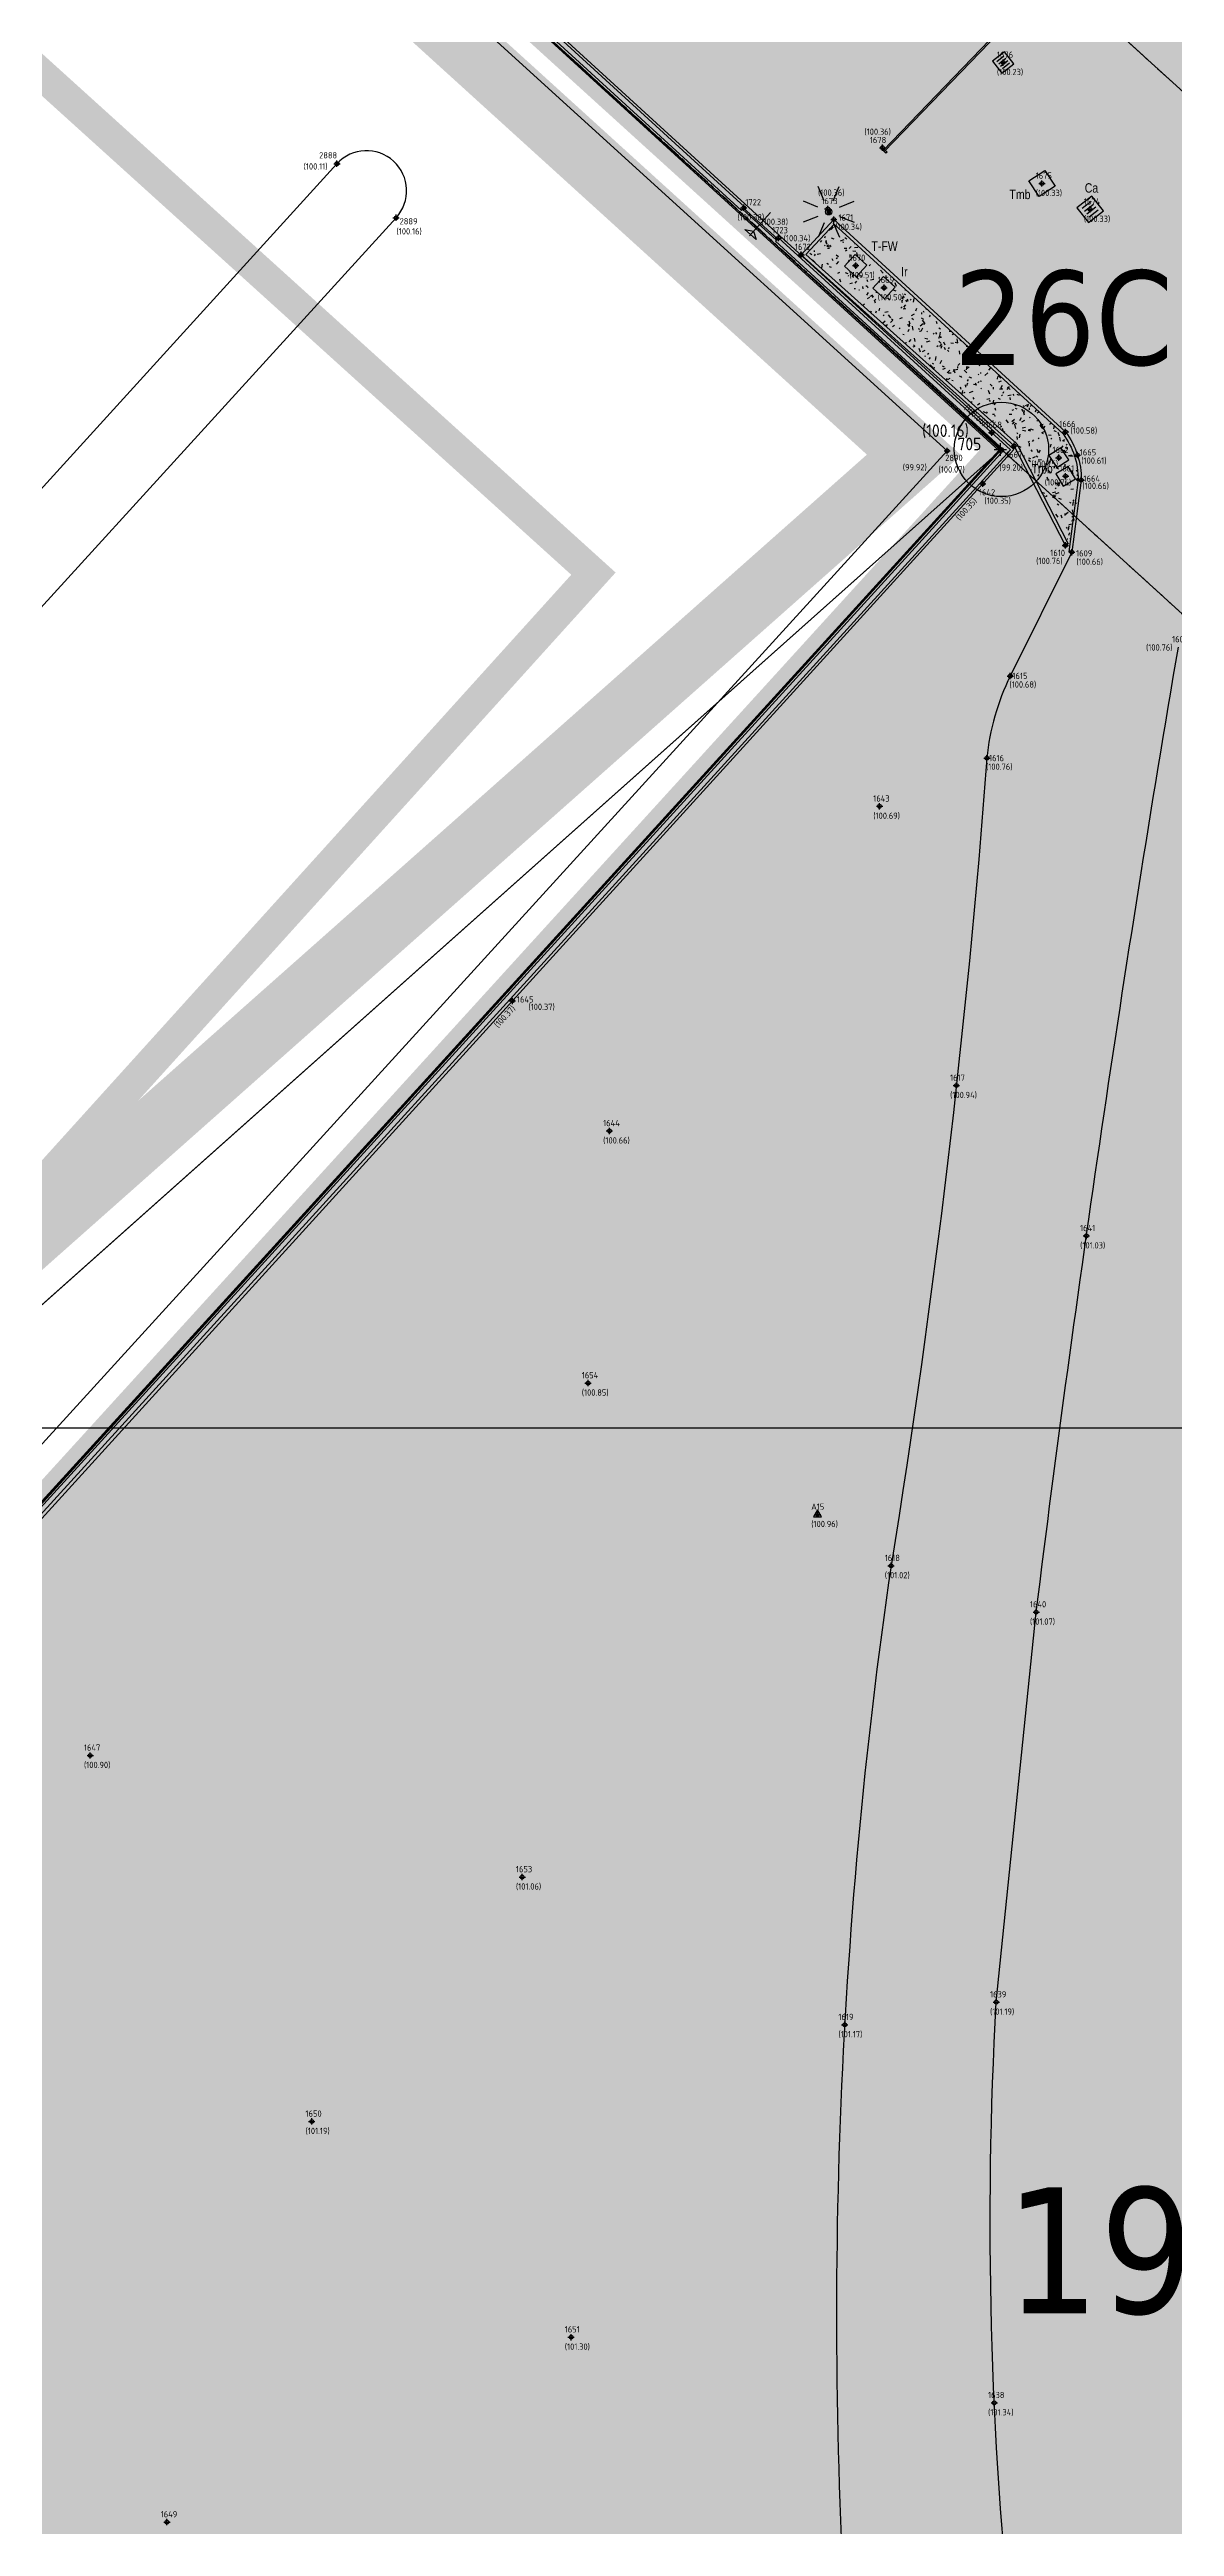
# Model space of a CAD drawing. Extents: x 9555 to 11275, y -8412 to -6382.
# Drawn here: x 10165.4 to 10201.2, y -8019.2 to -7940.5 of the extents above; entities that cross this region are included whole.
import ezdxf
from ezdxf.enums import TextEntityAlignment as Align

# ---------------------------------------------------------------- set-up
doc = ezdxf.new("R2010")
doc.units = 0
doc.header["$MEASUREMENT"] = 0
doc.header["$XCLIPFRAME"] = 2
doc.header["$PDMODE"] = 33
doc.header["$PDSIZE"] = 0.12
for name, pattern in [('DASHEDX2', [1.5, 1, -0.5]), ('PHANTOM2', [1.25, 0.625, -0.125, 0.125, -0.125, 0.125, -0.125]), ('TRATTEGGIATA', [0.75, 0.5, -0.25])]:
    doc.linetypes.add(name, pattern=pattern)
doc.layers.get('0').update_dxf_attribs({"color": 53, "lineweight": 50})
for name, color, linetype in [('01_PROG', 7, 'Continuous'), ('02_CAT', 7, 'Continuous'), ('Conf Lotti-Retino', 253, 'Continuous'), ('Conf Lotti_xLIMITE Comparto', 30, 'DASHEDX2'), ('Conf-N', 7, 'Continuous'), ('Conf-P', 2, 'Continuous'), ('Fgl-Cat_Txt-DivisioneAllegati', 161, 'DASHEDX2'), ('GEI-Nome_P', 6, 'Continuous'), ('GEI-Punti', 7, 'Continuous'), ('Gei-Punti_3D', 3, 'Continuous'), ('GEI-Quote_P', 3, 'Continuous'), ('GEI-Simboli', 6, 'Continuous'), ('Immagine', 181, 'Continuous'), ('Ril-Aiuola', 4, 'Continuous'), ('Ril-Aiuola_Retino', 85, 'Continuous'), ('Ril-Muro', 6, 'Continuous'), ('Ril-Palo_Lampione', 20, 'Continuous'), ('Ril-Recinzione_Metallica', 4, 'Continuous'), ('Ril-Strada', 4, 'Continuous'), ('Ril-Strada_Sbarra', 6, 'Continuous'), ('Ril-Tomb_CADITOIA-Chiusino', 5, 'Continuous'), ('Ril-Tomb_Irrigazione', 5, 'Continuous'), ('Ril-Tomb_Telefono', 5, 'Continuous'), ('Ril-Tombino', 5, 'Continuous')]:
    doc.layers.add(name, color=color, linetype=linetype)
for name, color, linetype, lineweight in [('Conf Lotti', 2, 'PHANTOM2', 30), ('Fgl.957C_Estratto', 154, 'Continuous', 30), ('Fgl.957E_Estratto', 5, 'Continuous', 30), ('Fr02 Fgl. 957E', 150, 'Continuous', 30), ('x Area Rilievo', 1, 'Continuous', 15)]:
    doc.layers.add(name, color=color, linetype=linetype, lineweight=lineweight)
doc.layers.add('Gei-Nome_p(OFF)', color=251, linetype='Continuous', plot=False)
doc.styles.add('HELVLA', font='helvl', dxfattribs={"width": 0.8})
doc.styles.get("Standard").update_dxf_attribs({"font": 'isocp.shx'})
doc.styles.add('Tahoma', font='tahoma.ttf')
picture_1 = doc.add_image_def('image1.png', size_in_pixel=(3510, 4950))
picture_2 = doc.add_image_def('image2.png', size_in_pixel=(4950, 3510))
picture_3 = doc.add_image_def('image3.png', size_in_pixel=(3510, 4950))

# ---------------------------------------------------------------- blocks, each defined once
blk = doc.blocks.new('PALO-ILLUM01_15')
at = {"layer": 'Ril-Palo_Lampione'}
h = blk.add_hatch(color=256, dxfattribs=at)
edge = h.paths.add_edge_path()
edge.add_arc((0, 0), 0.075, 0, 360)
for p, q in [((-0.144, 0.346), (-0.335, 0.808)), ((0.144, 0.346), (0.335, 0.808)), ((-0.346, 0.144), (-0.808, 0.336)), ((0.346, 0.144), (0.808, 0.336)), ((-0.347, -0.143), (-0.809, -0.333)), ((-0.145, -0.346), (-0.338, -0.807)), ((0.145, -0.346), (0.338, -0.807)), ((0.347, -0.143), (0.809, -0.333))]:
    blk.add_line(p, q, dxfattribs=at)
at = {"layer": 'Ril-Palo_Lampione', "color": 7}
blk.add_circle((0, 0), 0.0997, dxfattribs=at)
blk = doc.blocks.new('TCa-a')
at = {"layer": 'Ril-Tomb_CADITOIA-Chiusino'}
for p, q in [((-0.15, 0.15), (0.15, 0.15)), ((-0.15, 0.05), (0.15, 0.05)), ((-0.15, -0.05), (0.15, -0.05)), ((-0.15, -0.15), (0.15, -0.15))]:
    blk.add_line(p, q, dxfattribs=at)
blk.add_lwpolyline([(-0.25, -0.25), (0.25, -0.25), (0.25, 0.25), (-0.25, 0.25)], close=True, dxfattribs=at)
blk = doc.blocks.new('P-Lotto')
at = {"layer": 'Conf-N'}
blk.add_circle((0, 0), 1.5, dxfattribs=at)
at = {"layer": 'Conf-P'}
blk.add_point((0, 0), dxfattribs=at)
blk = doc.blocks.new('20043-1_Prog-Confini')
at = {"layer": 'Conf Lotti-Retino'}
h = blk.add_hatch(color=256, dxfattribs=at)
h.paths.add_polyline_path([(10440.904, -7860.831), (10481.594, -7897.835), (10443.955, -7939.223), (10455.053, -7949.315), (10501.476, -7898.267), (10547.189, -7848.002), (10411.97, -7725.031), (10340.578, -7745.23), (10225.512, -7871.756), (10219.572, -7866.354), (10165.524, -7925.785), (10195.694, -7953.18), (10249.907, -8002.481), (10270.622, -8021.32), (10278.897, -8012.22), (10188.639, -7930.138), (10307.726, -7799.19), (10366.912, -7853.014), (10397.984, -7881.272), (10388.565, -7891.63), (10401.881, -7903.74)])
h.paths.add_polyline_path([(10406.058, -7872.394), (10374.985, -7844.136), (10315.8, -7790.312), (10347.147, -7755.842), (10408.825, -7738.391), (10442.939, -7769.415), (10528.018, -7846.787), (10491.686, -7886.738), (10437.68, -7837.623)], flags=16)
for points in [[(10278.897, -8012.22), (10188.639, -7930.138), (10307.726, -7799.19), (10366.912, -7853.014), (10339.327, -7883.347), (10306.204, -7919.768), (10337.209, -7948.101)], [(10195.694, -7953.18), (10249.907, -8002.481), (10199.446, -8057.968), (10145.19, -8008.626)]]:
    blk.add_hatch(color=41, dxfattribs=at).paths.add_polyline_path(points)
at = {"layer": 'Conf Lotti'}
for p, q in [((10165.545, -7925.761), (10270.622, -8021.32)), ((10188.639, -7930.138), (10278.897, -8012.22))]:
    blk.add_line(p, q, dxfattribs=at)
blk.add_lwpolyline([(10145.19, -8008.626), (10195.694, -7953.18)], dxfattribs=at)
at = {"layer": 'Conf Lotti_xLIMITE Comparto', "const_width": 1}
blk.add_lwpolyline([(10220.161, -8076.806), (10388.565, -7891.63), (10442.571, -7940.744), (10443.955, -7939.223), (10542.721, -8029.042), (10562.905, -8006.848), (10508.899, -7957.733), (10535.138, -7928.88), (10501.476, -7898.267), (10547.189, -7848.002), (10411.97, -7725.031), (10340.578, -7745.23), (10225.512, -7871.756), (10219.572, -7866.354), (10165.524, -7925.785), (10195.694, -7953.18), (10145.19, -8008.626)], close=True, dxfattribs=at)
at = {"layer": 'Conf-P'}
blk.add_blockref('P-Lotto', (10195.694, -7953.18), dxfattribs=at)
at = {"layer": 'Conf-N', "style": 'Tahoma'}
blk.add_text('26C', height=3, dxfattribs=at).set_placement((10194.18, -7950.489))
blk = doc.blocks.new('-Fgl. 957D Estratto Foglio Intero_PostFR1')
at = {"layer": 'Immagine'}
image = blk.add_image(picture_1, insert=(10047.107, -8052.467), size_in_units=(594.323, 838.148), rotation=0.001621, dxfattribs=at)
image.set_boundary_path([(307.502, 335.181), (3170.12, 4586.921)])
image.dxf.flags = 15
blk = doc.blocks.new('-Fgl. 957E Estratto Foglio Intero_PostFR2')
at = {"layer": 'Immagine'}
image = blk.add_image(picture_2, insert=(9917.284, -8422.509), size_in_units=(838.183, 594.348), rotation=0.00109, dxfattribs=at)
image.set_boundary_path([(308.756, 193.629), (4680.161, 3410.458)])
image.dxf.flags = 15
blk = doc.blocks.new('-Fgl. 958 Estratto Foglio Intero_PostFR3')
at = {"layer": 'Immagine'}
image = blk.add_image(picture_3, insert=(9716.786, -8308.175), size_in_units=(1485.814, 2095.379), rotation=-0.001044, dxfattribs=at)
image.set_boundary_path([(486.986, 415.0435), (2987.88, 4584.8433)])
image.dxf.flags = 15
blk = doc.blocks.new('- Fogli_Unione (Estratti_20043_SpostatoComeAll.957E_SuRIL_PostFR1-FR2-FR3 (2021-02-08)')
for name in ['-Fgl. 958 Estratto Foglio Intero_PostFR3', '-Fgl. 957D Estratto Foglio Intero_PostFR1', '-Fgl. 957E Estratto Foglio Intero_PostFR2']:
    blk.add_blockref(name, (0, 0))
blk = doc.blocks.new('2493-1_PostFRAZ')
at = {"layer": 'Fgl-Cat_Txt-DivisioneAllegati', "const_width": 2}
blk.add_lwpolyline([(10228.586, -7853.468), (10162.698, -7925.92), (10192.91, -7953.353), (10072.999, -8059.629), (10057.864, -8046.235), (10041.285, -8064.108), (10030.149, -8071.975), (9972.714, -8134.103)], dxfattribs=at)
at = {"layer": 'Fgl.957C_Estratto'}
blk.add_lwpolyline([(10072.951, -8062.257), (10135.98, -8006.376), (10195.694, -7953.18)], dxfattribs=at)
at = {"layer": 'Fgl.957E_Estratto'}
blk.add_lwpolyline([(10195.694, -7953.18), (10135.98, -8006.376), (10055.535, -8077.698), (9990.365, -8150.487), (10203.253, -8346.254), (10255.466, -8393.789), (10405.812, -8288.049), (10404.165, -8285.636), (10413.29, -8279.33), (10414.982, -8281.676), (10491.483, -8229.14), (10489.659, -8226.497), (10499.645, -8220.001), (10501.423, -8222.098), (10579.344, -8168.071), (10701.597, -8098.12)], dxfattribs=at)
at = {"layer": 'Fr02 Fgl. 957E'}
for p, q in [((10188.639, -7930.138), (10278.897, -8012.22)), ((10195.694, -7953.18), (10270.622, -8021.32))]:
    blk.add_line(p, q, dxfattribs=at)
at = {"layer": 'Fr02 Fgl. 957E', "color": 140}
for points in [[(10195.694, -7953.18), (10165.524, -7925.785)], [(10142.131, -8011.985), (10195.694, -7953.18)]]:
    blk.add_lwpolyline(points, dxfattribs=at)
at = {"layer": '02_CAT'}
blk.add_blockref('- Fogli_Unione (Estratti_20043_SpostatoComeAll.957E_SuRIL_PostFR1-FR2-FR3 (2021-02-08)', (2.401, 6.764), dxfattribs=at)
at = {"layer": 'Fr02 Fgl. 957E', "style": 'Tahoma'}
blk.add_text('1997', height=4, dxfattribs=at).set_placement((10195.816, -8012.451))

msp = doc.modelspace()

# ---------------------------------------------------------------- hatches: boundary and pattern name
at = {"layer": 'Ril-Aiuola_Retino'}
h = msp.add_hatch(dxfattribs=at)
h.set_pattern_fill('TEXTURE', color=256, scale=1.5, angle=90)
h.set_pattern_definition([(90, (-0.72, 1.08), (-1.14, 0.66), [0.06, -1.005, 0.045, -0.435, 0.09, -1.065]), (100, (-1.335, 0.795), (-1.42672142, 0.40338068), [0.105, -0.255, 0.135, -0.795, 0.075, -0.99]), (110, (-0.855, 0.645), (-1.104881267, 0.66735477), [0.12, -0.825, 0.105, -0.615, 0.075, -0.48]), (120, (-0.765, 1.08), (-1.27025934, -0.10984628), [0.075, -0.495, 0.06, -0.735, 0.045, -0.975]), (130, (-1.095, 0.66), (-1.081851777, 0.169179587), [0.06, -0.66, 0.045, -0.42, 0.12, -0.765]), (140, (-0.555, 0.885), (-1.17866747, -0.40123932), [0.03, -0.555, 0.075, -0.915, 0.09, -0.465]), (150, (-0.66, 0.93), (-1.11853829, -0.49736515), [0.075, -0.615, 0.03, -0.72, 0.06, -0.555]), (160, (-0.48, 0.765), (-1.07793424, -0.54946135), [0.045, -0.285, 0.09, -0.48, 0.06, -0.66]), (170, (-1.365, 0.84), (-0.82359725, -1.04282672), [0.105, -0.66, 0.045, -0.78, 0.09, -0.735]), (180, (-0.72, 0.93), (-0.555, -1.32), [0.09, -0.465, 0.06, -0.915, 0.03, -0.93]), (190, (-1.185, 0.69), (-0.72572646, -1.239857295), [0.105, -0.585, 0.09, -0.48, 0.105, -1.095]), (200, (-0.33, 0.585), (-0.40845569, -1.20220171), [0.12, -0.39, 0.06, -0.795, 0.09, -0.87]), (210, (-0.51, 0.18), (-0.14246134, -1.43324972), [0.075, -1.005, 0.09, -0.465, 0.105, -0.615]), (220, (-0.18, 0.51), (-0.356330406, -1.395538836), [0.045, -0.33, 0.06, -0.645, 0.12, -0.84]), (230, (-1.38, 0.06), (0.17102844, -1.10298426), [0.09, -0.54, 0.105, -0.465, 0.06, -0.63]), (240, (-0.09, 1.305), (0.60383629, -1.02412486), [0.06, -0.42, 0.12, -0.93, 0.105, -0.855]), (250, (-0.93, 0.315), (0.81214345, -1.18950537), [0.09, -0.63, 0.075, -0.57, 0.06, -0.915]), (260, (-0.57, 0.405), (0.845615826, -1.078220235), [0.135, -0.495, 0.09, -0.675, 0.12, -0.66])])
edge = h.paths.add_edge_path()
edge.add_line((10190.367, -7946.011), (10189.465, -7946.98))
edge.add_line((10189.465, -7946.98), (10196.181, -7953.001))
edge.add_line((10196.181, -7953.001), (10197.817, -7956.184))
edge.add_line((10197.817, -7956.184), (10197.868, -7956.179))
edge.add_line((10197.868, -7956.179), (10198.235, -7954.155))
edge.add_line((10198.235, -7954.155), (10198.135, -7954.154))
edge.add_arc((10195.67, -7954.143), 2.465, 359.7514, 396.24524)
edge.add_line((10197.658, -7952.686), (10190.367, -7946.011))
h.paths.add_polyline_path([(10197.655, -7954.344), (10198.046, -7954.112), (10197.814, -7953.721), (10197.423, -7953.953)], flags=16)
h.paths.add_polyline_path([(10197.452, -7953.758), (10197.833, -7953.509), (10197.584, -7953.128), (10197.203, -7953.377)], flags=16)
h.paths.add_polyline_path([(10191.942, -7947.683), (10191.604, -7948.052), (10191.973, -7948.39), (10192.311, -7948.021)], flags=16)
h.paths.add_polyline_path([(10191.041, -7946.979), (10190.703, -7947.348), (10191.072, -7947.686), (10191.41, -7947.317)], flags=16)

# ---------------------------------------------------------------- linework, layer by layer
at = {"layer": 'Gei-Nome_p(OFF)'}
for p in [(10191.815, -7964.528), (10183.221, -7974.852), (10166.702, -7994.713), (10180.446, -7998.578), (10173.752, -8006.351), (10182.001, -8013.212), (10169.143, -8019.091)]:
    msp.add_point(p, dxfattribs=at)
at = {"layer": 'GEI-Punti', "lineweight": 30}
msp.add_lwpolyline([(10189.842, -7986.9), (10189.712, -7987.125), (10189.972, -7987.125)], close=True, dxfattribs=at)
at = {"layer": 'GEI-Punti'}
for p in [(10195.749, -7940.876), (10191.911, -7943.583), (10174.553, -7944.093), (10196.983, -7944.722), (10176.433, -7945.813), (10187.496, -7945.494), (10190.167, -7945.53), (10190.361, -7945.87), (10198.516, -7945.544), (10188.595, -7946.457), (10189.323, -7946.987), (10191.056, -7947.333), (10191.958, -7948.037), (10193.966, -7953.226), (10195.383, -7952.645), (10195.659, -7953.181), (10196.1, -7953.064), (10197.733, -7952.619), (10197.518, -7953.443), (10197.735, -7954.032), (10198.112, -7953.36), (10195.1, -7954.268), (10198.235, -7954.155), (10197.728, -7956.23), (10197.933, -7956.447), (10195.976, -7960.386), (10195.232, -7963), (10180.135, -7970.716), (10194.26, -7973.408), (10198.396, -7978.19), (10182.541, -7982.87), (10189.842, -7987.05), (10192.18, -7988.679), (10196.8, -7990.153), (10195.53, -8002.558), (10190.706, -8003.276), (10195.467, -8015.3)]:
    msp.add_point(p, dxfattribs=at)
at = {"layer": 'Gei-Punti_3D'}
for p in [(10195.749, -7940.876, 100.226), (10191.911, -7943.583, 100.358), (10174.553, -7944.093, 100.106), (10196.983, -7944.722, 100.334), (10176.433, -7945.813, 100.155), (10187.496, -7945.494, 100.38), (10190.167, -7945.53, 100.361), (10190.361, -7945.87, 100.34), (10198.516, -7945.544, 100.335), (10188.595, -7946.457, 100.375), (10189.323, -7946.987, 100.343), (10191.056, -7947.333, 100.508), (10191.958, -7948.037, 100.499), (10193.966, -7953.226, 100.067), (10195.383, -7952.645, 100.683), (10195.659, -7953.181, 100.156), (10196.1, -7953.064, 99.195), (10197.733, -7952.619, 100.577), (10197.518, -7953.443, 100.746), (10197.735, -7954.032, 100.761), (10198.112, -7953.36, 100.614), (10195.1, -7954.268, 100.345), (10198.235, -7954.155, 100.659), (10197.728, -7956.23, 100.756), (10197.933, -7956.447, 100.664), (10195.976, -7960.386, 100.679), (10195.232, -7963, 100.76), (10191.815, -7964.528, 100.689), (10180.135, -7970.716, 100.373), (10194.26, -7973.408, 100.939), (10183.221, -7974.852, 100.663), (10198.396, -7978.19, 101.026), (10182.541, -7982.87, 100.846), (10189.842, -7987.05, 100.961), (10192.18, -7988.679, 101.022), (10196.8, -7990.153, 101.065), (10166.702, -7994.713, 100.897), (10180.446, -7998.578, 101.057), (10195.53, -8002.558, 101.193), (10190.706, -8003.276, 101.165), (10173.752, -8006.351, 101.187), (10182.001, -8013.212, 101.295), (10195.467, -8015.3, 101.34), (10169.143, -8019.091, 101.495)]:
    msp.add_point(p, dxfattribs=at)
at = {"layer": 'GEI-Simboli'}
for p, q in [((10195.649, -7940.876), (10195.849, -7940.876)), ((10195.749, -7940.976), (10195.749, -7940.776)), ((10191.811, -7943.583), (10192.011, -7943.583)), ((10191.911, -7943.683), (10191.911, -7943.483)), ((10174.453, -7944.093), (10174.653, -7944.093)), ((10174.553, -7944.193), (10174.553, -7943.993)), ((10196.883, -7944.722), (10197.083, -7944.722)), ((10196.983, -7944.822), (10196.983, -7944.622)), ((10176.333, -7945.813), (10176.533, -7945.813)), ((10176.433, -7945.913), (10176.433, -7945.713)), ((10187.396, -7945.494), (10187.596, -7945.494)), ((10187.496, -7945.595), (10187.496, -7945.395)), ((10190.067, -7945.53), (10190.267, -7945.53)), ((10190.167, -7945.63), (10190.167, -7945.43)), ((10190.261, -7945.87), (10190.461, -7945.87)), ((10190.361, -7945.97), (10190.361, -7945.77)), ((10198.416, -7945.544), (10198.616, -7945.544)), ((10198.516, -7945.644), (10198.516, -7945.444)), ((10188.495, -7946.457), (10188.695, -7946.457)), ((10188.595, -7946.557), (10188.595, -7946.357)), ((10189.323, -7947.087), (10189.323, -7946.887)), ((10189.223, -7946.987), (10189.423, -7946.987)), ((10190.956, -7947.333), (10191.156, -7947.333)), ((10191.056, -7947.433), (10191.056, -7947.233)), ((10191.858, -7948.037), (10192.058, -7948.037)), ((10191.958, -7948.137), (10191.958, -7947.937)), ((10193.866, -7953.226), (10194.066, -7953.226)), ((10193.966, -7953.326), (10193.966, -7953.126)), ((10195.283, -7952.645), (10195.483, -7952.645)), ((10195.383, -7952.745), (10195.383, -7952.545)), ((10195.459, -7953.181), (10195.859, -7953.181)), ((10195.659, -7953.381), (10195.659, -7952.981)), ((10196, -7953.064), (10196.2, -7953.064)), ((10196.1, -7953.164), (10196.1, -7952.964)), ((10197.633, -7952.619), (10197.833, -7952.619)), ((10197.733, -7952.719), (10197.733, -7952.519)), ((10197.418, -7953.443), (10197.618, -7953.443)), ((10197.518, -7953.543), (10197.518, -7953.343)), ((10197.635, -7954.032), (10197.835, -7954.032)), ((10197.735, -7954.132), (10197.735, -7953.932)), ((10198.013, -7953.36), (10198.212, -7953.36)), ((10198.112, -7953.46), (10198.112, -7953.26)), ((10195, -7954.268), (10195.2, -7954.268)), ((10195.1, -7954.368), (10195.1, -7954.168)), ((10198.135, -7954.155), (10198.335, -7954.155)), ((10198.235, -7954.255), (10198.235, -7954.055)), ((10197.628, -7956.23), (10197.828, -7956.23)), ((10197.728, -7956.33), (10197.728, -7956.13)), ((10197.933, -7956.547), (10197.933, -7956.347)), ((10197.834, -7956.447), (10198.033, -7956.447)), ((10195.976, -7960.486), (10195.976, -7960.286)), ((10195.876, -7960.386), (10196.076, -7960.386)), ((10195.132, -7963), (10195.332, -7963)), ((10195.232, -7963.1), (10195.232, -7962.9)), ((10191.715, -7964.528), (10191.915, -7964.528)), ((10191.815, -7964.628), (10191.815, -7964.428)), ((10180.035, -7970.716), (10180.235, -7970.716)), ((10180.135, -7970.816), (10180.135, -7970.616)), ((10194.16, -7973.408), (10194.36, -7973.408)), ((10194.26, -7973.507), (10194.26, -7973.307)), ((10183.121, -7974.852), (10183.321, -7974.852)), ((10183.221, -7974.952), (10183.221, -7974.752)), ((10198.296, -7978.19), (10198.496, -7978.19)), ((10198.396, -7978.29), (10198.396, -7978.09)), ((10182.441, -7982.87), (10182.641, -7982.87)), ((10182.541, -7982.97), (10182.541, -7982.77)), ((10189.742, -7987.05), (10189.942, -7987.05)), ((10189.842, -7987.15), (10189.842, -7986.95)), ((10192.08, -7988.679), (10192.28, -7988.679)), ((10192.18, -7988.779), (10192.18, -7988.579)), ((10196.7, -7990.153), (10196.9, -7990.153)), ((10196.8, -7990.253), (10196.8, -7990.053)), ((10166.602, -7994.713), (10166.802, -7994.713)), ((10166.702, -7994.813), (10166.702, -7994.613)), ((10180.346, -7998.578), (10180.546, -7998.578)), ((10180.446, -7998.678), (10180.446, -7998.478)), ((10195.43, -8002.558), (10195.63, -8002.558)), ((10195.53, -8002.658), (10195.53, -8002.458)), ((10190.606, -8003.276), (10190.806, -8003.276)), ((10190.706, -8003.376), (10190.706, -8003.176)), ((10173.652, -8006.351), (10173.852, -8006.351)), ((10173.752, -8006.451), (10173.752, -8006.251)), ((10182.001, -8013.312), (10182.001, -8013.112)), ((10181.9, -8013.212), (10182.101, -8013.212)), ((10195.367, -8015.3), (10195.567, -8015.3)), ((10195.467, -8015.4), (10195.467, -8015.2)), ((10169.043, -8019.091), (10169.243, -8019.091)), ((10169.143, -8019.191), (10169.143, -8018.991))]:
    msp.add_line(p, q, dxfattribs=at)
at = {"layer": 'Ril-Aiuola'}
msp.add_lwpolyline([(10189.465, -7946.98), (10196.181, -7953.001), (10197.817, -7956.184), (10197.728, -7956.23), (10196.1, -7953.064), (10189.323, -7946.987)], dxfattribs=at)
at = {"layer": 'Ril-Muro', "color": 7}
for p, q in [((10187.422, -7945.576), (10187.523, -7945.465)), ((10188.5, -7946.561), (10188.601, -7946.45))]:
    msp.add_line(p, q, dxfattribs=at)
at = {"layer": 'Ril-Muro'}
for points in [[(10165.781, -7925.909), (10195.663, -7953.205), (10084.802, -8074.854), (10056.835, -8049.404)], [(10166.014, -7925.715), (10196.086, -7953.186)], [(10087.166, -8072.73), (10128.863, -8026.942), (10142.753, -8011.821), (10151.218, -8002.547), (10160.157, -7992.666), (10196.086, -7953.186)]]:
    msp.add_lwpolyline(points, dxfattribs=at)
at = {"layer": 'Ril-Muro', "color": 4}
msp.add_lwpolyline([(10165.754, -7925.936), (10195.606, -7953.208), (10084.793, -8074.805), (10056.849, -8049.352)], dxfattribs=at)
at = {"layer": 'Ril-Muro', "color": 7}
for points in [[(10165.835, -7925.853), (10187.422, -7945.576)], [(10165.939, -7925.746), (10187.523, -7945.465)], [(10188.5, -7946.561), (10195.768, -7953.201), (10084.83, -8074.936), (10084.94, -8075.037), (10195.98, -7953.192), (10188.601, -7946.45)]]:
    msp.add_lwpolyline(points, dxfattribs=at)
at = {"layer": 'Ril-Recinzione_Metallica'}
for p, q in [((10188.534, -7946.524), (10187.455, -7945.539)), ((10188.568, -7946.487), (10187.489, -7945.502)), ((10187.674, -7946.382), (10188.349, -7945.644))]:
    msp.add_line(p, q, dxfattribs=at)
at = {"layer": 'Ril-Recinzione_Metallica', "color": 7}
msp.add_lwpolyline([(10187.533, -7946.182), (10187.807, -7946.237), (10187.886, -7946.504)], close=True, dxfattribs=at)
at = {"layer": 'Ril-Strada'}
msp.add_line((10197.933, -7956.447), (10197.834, -7956.434), dxfattribs=at)
for points in [[(9971.896, -8134.389), (10028.91, -8071.822), (10039.211, -8065.018), (10065.42, -8036.232), (10067.269, -8037.915), (10057.666, -8048.462), (10084.75, -8073.467), (10110.887, -8044.31), (10152.088, -7999.139), (10193.966, -7953.226), (10164.619, -7926.555), (10153.614, -7938.634, -0.961679), (10151.837, -7936.873), (10168.891, -7918.162)], [(10189.323, -7946.987), (10190.361, -7945.87), (10197.733, -7952.619, -0.161591), (10198.235, -7954.155), (10197.933, -7956.447)], [(10189.465, -7946.98), (10190.367, -7946.011), (10197.658, -7952.686, -0.159942), (10198.135, -7954.148), (10197.834, -7956.434)], [(10197.933, -7956.447), (10195.976, -7960.386, 0.092306), (10195.232, -7963, -0.021084), (10192.18, -7988.679, 0.053739), (10190.845, -8024.018, 0.074007), (10196.541, -8037.537), (10200.079, -8045.592), (10200.503, -8048.929), (10200.92, -8050.158)], [(10206.315, -8043.465), (10205.058, -8042.449), (10201.994, -8037.315, -0.063368), (10196.076, -8023.153, -0.041174), (10195.53, -8002.558), (10196.8, -7990.153, -0.011199), (10201.323, -7959.465)]]:
    msp.add_lwpolyline(points, format="xyb", dxfattribs=at)
msp.add_lwpolyline([(10174.553, -7944.093), (10136.554, -7985.858), (10105.312, -8020.098, 1), (10107.108, -8021.849), (10176.433, -7945.813, 1)], format="xyb", close=True, dxfattribs=at)
at = {"layer": 'Ril-Strada_Sbarra'}
for points in [[(10191.966, -7943.706), (10195.926, -7939.605), (10195.89, -7939.57), (10191.93, -7943.671)], [(10192.055, -7943.722), (10192.02, -7943.758), (10191.876, -7943.619), (10191.911, -7943.583)]]:
    msp.add_lwpolyline(points, close=True, dxfattribs=at)
at = {"layer": 'Ril-Tomb_Irrigazione'}
msp.add_lwpolyline([(10191.942, -7947.683), (10191.604, -7948.052), (10191.973, -7948.39), (10192.311, -7948.021)], close=True, dxfattribs=at)
at = {"layer": 'Ril-Tomb_Telefono'}
msp.add_lwpolyline([(10191.041, -7946.979), (10190.703, -7947.348), (10191.072, -7947.686), (10191.41, -7947.317)], close=True, dxfattribs=at)
at = {"layer": 'Ril-Tombino'}
for points in [[(10197.398, -7944.809), (10196.896, -7945.138), (10196.568, -7944.636), (10197.07, -7944.307)], [(10197.452, -7953.758), (10197.833, -7953.509), (10197.584, -7953.128), (10197.203, -7953.377)], [(10197.655, -7954.344), (10198.046, -7954.112), (10197.814, -7953.721), (10197.423, -7953.953)]]:
    msp.add_lwpolyline(points, close=True, dxfattribs=at)
at = {"layer": 'x Area Rilievo', "linetype": 'TRATTEGGIATA', "lineweight": 0, "ltscale": 10, "const_width": 1}
msp.add_lwpolyline([(10561.071, -7840.391), (10415.946, -7709.147), (10326.96, -7738.791), (10288.996, -7748.932), (10283.895, -7766.399), (10280.736, -7779.083), (10263.249, -7802.296), (10149.988, -7927.536), (10182.712, -7957.129), (10084.037, -8066.241), (10054.064, -8039.135), (10024.505, -8071.821), (10019.775, -8077.051), (10070.409, -8122.842), (10149.878, -8034.968), (10222.804, -8100.918), (10229.342, -8093.529), (10229.342, -8093.529), (10397.888, -7907.157), (10402.978, -7911.76), (10454.44, -7958.3)], close=True, dxfattribs=at)

# ---------------------------------------------------------------- block references
at = {"layer": '01_PROG'}
msp.add_blockref('20043-1_Prog-Confini', (0, 0), dxfattribs=at)
at = {"layer": '02_CAT'}
msp.add_blockref('2493-1_PostFRAZ', (0, 0), dxfattribs=at)
at = {"layer": 'Ril-Palo_Lampione'}
msp.add_blockref('PALO-ILLUM01_15', (10190.199, -7945.624), dxfattribs=at)
at = {"layer": 'Ril-Tomb_CADITOIA-Chiusino', "rotation": 218.2973582299971}
for p, xscale, yscale, zscale in [((10195.749, -7940.876), 0.96, 0.96, 0.96), ((10198.516, -7945.544), 1.2, 1.2, 1.2)]:
    msp.add_blockref('TCa-a', p, dxfattribs=dict(at, xscale=xscale, yscale=yscale, zscale=zscale))

# ---------------------------------------------------------------- texts
at = {"layer": 'GEI-Nome_P'}
for s, height, p in [('1676', 0.2, (10195.549, -7940.726)), ('2888', 0.2, (10173.984, -7943.926)), ('1678', 0.2, (10191.507, -7943.439)), ('1675', 0.2, (10196.783, -7944.572)), ('1722', 0.2, (10187.545, -7945.419)), ('1673', 0.2, (10189.967, -7945.38)), ('1674', 0.2, (10198.316, -7945.394)), ('2889', 0.2, (10176.545, -7946.024)), ('1723', 0.2, (10188.395, -7946.307)), ('1671', 0.2, (10190.508, -7945.905)), ('1672', 0.2, (10189.123, -7946.837)), ('1670', 0.2, (10190.856, -7947.183)), ('1669', 0.2, (10191.757, -7947.887)), ('1668', 0.2, (10195.183, -7952.495)), ('1666', 0.2, (10197.533, -7952.469)), ('705', 0.4, (10194.294, -7953.206)), ('1667', 0.2, (10195.841, -7953.441)), ('1662', 0.2, (10197.318, -7953.293)), ('1665', 0.2, (10198.186, -7953.37)), ('2890', 0.2, (10193.904, -7953.549)), ('1661', 0.2, (10197.534, -7953.882)), ('1664', 0.2, (10198.305, -7954.207)), ('1642', 0.2, (10194.978, -7954.641)), ('1610', 0.2, (10197.247, -7956.568)), ('1609', 0.2, (10198.069, -7956.583)), ('1608', 0.2, (10201.123, -7959.315)), ('1615', 0.2, (10196.043, -7960.482)), ('1616', 0.2, (10195.299, -7963.095)), ('1645', 0.2, (10180.278, -7970.768)), ('1617', 0.2, (10194.06, -7973.257)), ('1641', 0.2, (10198.196, -7978.04)), ('1654', 0.2, (10182.341, -7982.72)), ('A15', 0.2, (10189.642, -7986.9)), ('1618', 0.2, (10191.98, -7988.529)), ('1640', 0.2, (10196.6, -7990.003)), ('1639', 0.2, (10195.33, -8002.408)), ('1619', 0.2, (10190.506, -8003.126)), ('1638', 0.2, (10195.267, -8015.15))]:
    msp.add_text(s, height=height, dxfattribs=at).set_placement(p)
at = {"layer": 'Gei-Nome_p(OFF)'}
for s, p in [('(100.38)', (10187.296, -7945.895)), ('1643', (10191.615, -7964.378)), ('1644', (10183.021, -7974.702)), ('1647', (10166.502, -7994.563)), ('1653', (10180.246, -7998.428)), ('1650', (10173.552, -8006.201)), ('1651', (10181.8, -8013.062)), ('1649', (10168.943, -8018.941))]:
    msp.add_text(s, height=0.2, dxfattribs=at).set_placement(p)
at = {"layer": 'GEI-Quote_P'}
for s, height, p in [('(100.23)', 0.2, (10195.549, -7941.276)), ('(100.36)', 0.2, (10191.333, -7943.175)), ('(100.11)', 0.2, (10173.491, -7944.279)), ('(100.36)', 0.2, (10189.857, -7945.111)), ('(100.33)', 0.2, (10196.783, -7945.122)), ('(100.16)', 0.2, (10176.446, -7946.344)), ('(100.34)', 0.2, (10190.406, -7946.199)), ('(100.33)', 0.2, (10198.316, -7945.944)), ('(100.51)', 0.2, (10190.856, -7947.733)), ('(100.50)', 0.2, (10191.757, -7948.437)), ('(100.16)', 0.4, (10193.169, -7952.783)), ('(100.58)', 0.2, (10197.887, -7952.678)), ('(99.92)', 0.2, (10192.554, -7953.846)), ('(100.07)', 0.2, (10193.691, -7953.917)), ('(99.20)', 0.2, (10195.626, -7953.855)), ('(100.75)', 0.2, (10196.652, -7953.733)), ('(100.61)', 0.2, (10198.233, -7953.634)), ('(100.35)', 0.2, (10195.151, -7954.909)), ('(100.76)', 0.2, (10197.071, -7954.327)), ('(100.66)', 0.2, (10198.267, -7954.437)), ('(100.76)', 0.2, (10196.798, -7956.824)), ('(100.66)', 0.2, (10198.077, -7956.85)), ('(100.76)', 0.2, (10200.293, -7959.576)), ('(100.68)', 0.2, (10195.947, -7960.754)), ('(100.76)', 0.2, (10195.203, -7963.368)), ('(100.69)', 0.2, (10191.615, -7964.928)), ('(100.37)', 0.2, (10180.643, -7971.005)), ('(100.94)', 0.2, (10194.06, -7973.807)), ('(100.66)', 0.2, (10183.021, -7975.252)), ('(101.03)', 0.2, (10198.196, -7978.59)), ('(100.85)', 0.2, (10182.341, -7983.27)), ('(100.96)', 0.2, (10189.642, -7987.45)), ('(101.02)', 0.2, (10191.98, -7989.079)), ('(101.07)', 0.2, (10196.6, -7990.553)), ('(100.90)', 0.2, (10166.502, -7995.113)), ('(101.06)', 0.2, (10180.246, -7998.978)), ('(101.19)', 0.2, (10195.33, -8002.958)), ('(101.17)', 0.2, (10190.506, -8003.676)), ('(101.19)', 0.2, (10173.552, -8006.751)), ('(101.30)', 0.2, (10181.8, -8013.612)), ('(101.34)', 0.2, (10195.267, -8015.7))]:
    msp.add_text(s, height=height, dxfattribs=at).set_placement(p)
at = {"layer": 'GEI-Quote_P', "color": 4}
for s, p in [('(100.38)', (10188.054, -7946.038)), ('(100.34)', (10188.765, -7946.561))]:
    msp.add_text(s, height=0.2, dxfattribs=at).set_placement(p)
for s, rotation, p in [('(100.68)', 317.58435, (10194.49, -7951.881)), ('(100.35)', 47.6709, (10194.365, -7955.457)), ('(100.37)', 47.6709, (10179.682, -7971.591))]:
    msp.add_text(s, height=0.2, rotation=rotation, dxfattribs=at).set_placement(p)
at = {"layer": 'Ril-Tomb_CADITOIA-Chiusino', "style": 'HELVLA', "width": 0.8}
msp.add_text('Ca', height=0.3, dxfattribs=at).set_placement((10198.558, -7944.863), align=Align.MIDDLE)
at = {"layer": 'Ril-Tomb_Irrigazione', "style": 'HELVLA', "width": 0.8}
msp.add_text('Ir', height=0.3, dxfattribs=at).set_placement((10192.606, -7947.529), align=Align.MIDDLE)
at = {"layer": 'Ril-Tomb_Telefono', "style": 'HELVLA', "width": 0.8}
msp.add_text('T-FW', height=0.3, dxfattribs=at).set_placement((10191.974, -7946.714), align=Align.MIDDLE)
at = {"layer": 'Ril-Tombino', "style": 'HELVLA', "width": 0.8}
for p in [(10196.283, -7945.064), (10196.989, -7953.785)]:
    msp.add_text('Tmb', height=0.3, dxfattribs=at).set_placement(p, align=Align.MIDDLE)

doc.saveas('drawing.dxf')
